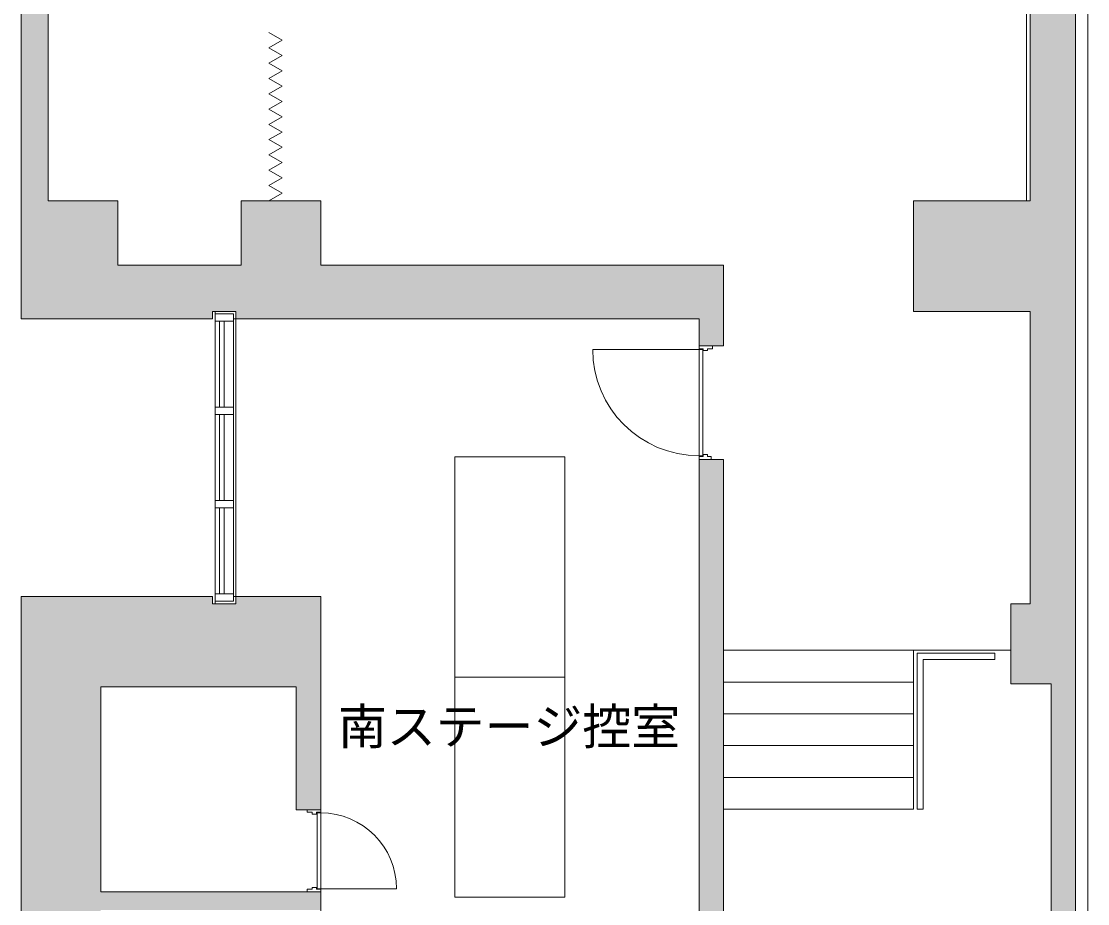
# Model space of a CAD drawing. Units: millimetres, scale not verified. Extents: x -41541 to 40812, y -111456 to -40681.
# Drawn here: x -41541 to -32816, y -88339 to -81124 of the extents above; entities that cross this region are included whole.
import ezdxf
from ezdxf.enums import TextEntityAlignment as Align

# ---------------------------------------------------------------- set-up
doc = ezdxf.new("R2010")
doc.units = ezdxf.units.MM
doc.header["$LTSCALE"] = 200
doc.linetypes.add('DASHED1', pattern=[1.8, 1.2, -0.6])
for name, color, linetype, lineweight in [('0-1_躯体', 7, 'Continuous', 9), ('0-2_建具', 7, 'Continuous', 9), ('0-5_設備機器', 7, 'Continuous', 9), ('0-8_備品', 2, 'DASHED1', 5)]:
    doc.layers.add(name, color=color, linetype=linetype, lineweight=lineweight)
doc.layers.add('0-4_室名', color=7, linetype='Continuous')
doc.styles.add('ＭＳ Ｐゴシック', font='')
doc.styles.get('ＭＳ Ｐゴシック').set_extended_font_data('MS PGothic')

msp = doc.modelspace()

# ---------------------------------------------------------------- linework, layer by layer
at = {"layer": '0-1_躯体'}
for p, q in [((-33316.1, -58441.2), (-33316.1, -82591.2)), ((-32816.1, -61466.2), (-32816.1, -90241.2)), ((-41321.1, -82591.2), (-41321.1, -77196.2)), ((-33286.1, -79666.2), (-33286.1, -82591.2)), ((-32916.1, -79666.2), (-32916.1, -89076.2)), ((-40751.1, -83116.2), (-40751.1, -82591.2)), ((-39741.1, -82591.2), (-39091.1, -82591.2)), ((-39091.1, -83116.2), (-39091.1, -82591.2)), ((-34241.1, -83496.2), (-34241.1, -82591.2)), ((-34241.1, -82591.2), (-33286.1, -82591.2)), ((-40751.1, -83116.2), (-39741.1, -83116.2)), ((-39091.1, -83116.2), (-35796.1, -83116.2)), ((-35796.1, -83776.2), (-35796.1, -83116.2)), ((-39976.1, -83496.2), (-39786.1, -83496.2)), ((-39976.1, -83496.2), (-39976.1, -83556.2)), ((-39786.1, -85886.1), (-39786.1, -83496.2)), ((-35996.1, -83556.2), (-39786.1, -83556.2)), ((-35996.1, -88993), (-35996.1, -83556.2)), ((-35796.1, -83776.2), (-35996.1, -83776.2)), ((-35796.1, -84706.2), (-35996.1, -84706.2)), ((-35796.1, -88993), (-35796.1, -84706.2)), ((-41541.1, -85826.2), (-41541.1, -99246.2)), ((-41541.1, -85826.2), (-39976.1, -85826.2)), ((-39976.1, -85826.2), (-39976.1, -85886.1)), ((-39091.1, -85826.2), (-39786.1, -85826.2)), ((-39091.1, -85826.2), (-39091.1, -90066.2)), ((-39976.1, -85886.1), (-39786.1, -85886.1)), ((-34241.1, -86266.2), (-33446.1, -86266.2)), ((-33446.1, -86541.2), (-33116.1, -86541.2)), ((-33116.1, -88881.2), (-33116.1, -86541.2)), ((-40891.1, -86566.2), (-39291.1, -86566.2)), ((-40891.1, -88241.2), (-40891.1, -86566.2)), ((-39291.1, -86566.2), (-39291.1, -87571.2)), ((-39091.1, -87571.2), (-39291.1, -87571.2)), ((-40891.1, -88241.2), (-39091.1, -88241.2))]:
    msp.add_line(p, q, dxfattribs=at)
for points in [[(-41541.1, -57476.2), (-41541.1, -83556.2), (-39976.1, -83556.2)], [(-41321.1, -77196.2), (-41321.1, -82591.2), (-40751.1, -82591.2)], [(-39741.1, -82591.2), (-39741.1, -83116.2), (-39741.1, -82591.2)], [(-34241.1, -83496.2), (-33286.1, -83496.2), (-33286.1, -85886.2)], [(-33446.1, -86541.2), (-33446.1, -85886.2), (-33286.1, -85886.2)], [(-34241.1, -86266.2), (-34241.1, -87566.2), (-35796.1, -87566.2)]]:
    msp.add_lwpolyline(points, dxfattribs=at)
at = {"layer": '0-1_躯体', "color": 9}
for points in [[(-41541.1, -57476.2), (-41541.1, -82591.2), (-41321.1, -57476.2), (-41321.1, -82591.2)], [(-32916.1, -79666.2), (-33286.1, -79666.2), (-32916.1, -85886.2), (-33286.1, -85886.2)], [(-40751.1, -82591.2), (-41541.1, -82591.2), (-40751.1, -83556.2), (-41541.1, -83556.2)], [(-39091.1, -82591.2), (-39741.1, -82591.2), (-39091.1, -83116.2), (-39741.1, -83116.2)], [(-33286.1, -82591.2), (-34241.1, -82591.2), (-33286.1, -83496.2), (-34241.1, -83496.2)], [(-39976.1, -83556.2), (-39976.1, -83116.2), (-40751.1, -83556.2), (-40751.1, -83116.2)], [(-39786.1, -83496.2), (-39786.1, -83116.2), (-39976.1, -83496.2), (-39976.1, -83116.2)], [(-39786.1, -83116.2), (-39786.1, -83556.2), (-35996.1, -83116.2), (-35996.1, -83556.2)], [(-35796.1, -83776.2), (-35796.1, -83116.2), (-35996.1, -83776.2), (-35996.1, -83116.2)], [(-35796.1, -84706.2), (-35996.1, -84706.2), (-35796.1, -90066.2), (-35996.1, -90066.2)], [(-39976.1, -85826.2), (-41541.1, -85826.2), (-39976.1, -86566.2), (-41541.1, -86566.2)], [(-39091.1, -85826.2), (-39786.1, -85826.2), (-39091.1, -86566.2), (-39786.1, -86566.2)], [(-39786.1, -85886.1), (-39976.1, -85886.1), (-39786.1, -86566.2), (-39976.1, -86566.2)], [(-33446.1, -85886.2), (-33446.1, -86541.2), (-32916.1, -85886.2), (-32916.1, -86541.2)], [(-33116.1, -86541.2), (-33116.1, -88881.2), (-32916.1, -86541.2), (-32916.1, -88881.2)], [(-40891.1, -86566.2), (-41541.1, -86566.2), (-40891.1, -99246.2), (-41541.1, -99246.2)], [(-39291.1, -87571.2), (-39091.1, -87571.2), (-39291.1, -86566.2), (-39091.1, -86566.2)], [(-39091.1, -88241.2), (-40891.1, -88241.2), (-39091.1, -88391.2), (-40891.1, -88391.2)]]:
    msp.add_solid(points, dxfattribs=at)
at = {"layer": '0-2_建具', "color": 4, "linetype": 'DASHED1', "lineweight": 5}
for p, q in [((-39516.1, -81216.2), (-39407.9, -81278.7)), ((-39516.1, -81341.2), (-39407.9, -81278.7)), ((-39516.1, -81341.2), (-39407.9, -81403.7)), ((-39516.1, -81466.2), (-39407.9, -81403.7)), ((-39516.1, -81466.2), (-39407.9, -81528.7)), ((-39516.1, -81591.2), (-39407.9, -81528.7)), ((-39516.1, -81591.2), (-39407.9, -81653.7)), ((-39516.1, -81716.2), (-39407.9, -81653.7)), ((-39516.1, -81716.2), (-39407.9, -81778.7)), ((-39516.1, -81841.2), (-39407.9, -81778.7)), ((-39516.1, -81841.2), (-39407.9, -81903.7)), ((-39516.1, -81966.2), (-39407.9, -81903.7)), ((-39516.1, -81966.2), (-39407.9, -82028.7)), ((-39516.1, -82091.2), (-39407.9, -82028.7)), ((-39516.1, -82091.2), (-39407.9, -82153.7)), ((-39516.1, -82216.2), (-39407.9, -82153.7)), ((-39516.1, -82216.2), (-39407.9, -82278.7)), ((-39516.1, -82341.2), (-39407.9, -82278.7)), ((-39516.1, -82341.2), (-39407.9, -82403.7)), ((-39516.1, -82466.2), (-39407.9, -82403.7)), ((-39516.1, -82466.2), (-39407.9, -82528.7)), ((-39516.1, -82591.2), (-39407.9, -82528.7))]:
    msp.add_line(p, q, dxfattribs=at)
at = {"layer": '0-2_建具'}
for p, q in [((-39956.1, -83531.5), (-39956.1, -83496.3)), ((-39786.1, -83496.3), (-39956.1, -83496.3)), ((-39786.1, -83496.3), (-39786.1, -85866.2)), ((-39956.1, -83516.2), (-39806.1, -83516.2)), ((-39956.1, -83531.5), (-39956.1, -85886.1)), ((-39956.1, -83576.2), (-39806.1, -83576.2)), ((-39918.6, -83576.2), (-39918.6, -84279.9)), ((-39881.1, -83576.2), (-39881.1, -84279.9)), ((-39806.1, -85866.2), (-39806.1, -83516.2)), ((-39786.1, -83556.2), (-39806.1, -83556.2)), ((-35886.1, -83776.2), (-35996.1, -83776.2)), ((-35996.1, -83776.2), (-35996.1, -83801.2)), ((-35996.1, -83806.2), (-35996.1, -84676.2)), ((-35996.1, -83806.2), (-35966.1, -83806.2)), ((-35966.1, -83806.2), (-35966.1, -84676.2)), ((-35961.1, -83816.2), (-35926.1, -83816.2)), ((-35926.1, -83801.2), (-35886.1, -83801.2)), ((-35926.1, -83816.2), (-35926.1, -83801.2)), ((-35886.1, -83801.2), (-35886.1, -83776.2)), ((-39956.1, -84279.9), (-39806.1, -84279.9)), ((-39956.1, -84339.9), (-39806.1, -84339.9)), ((-39918.6, -84339.9), (-39918.6, -85043.2)), ((-39881.1, -84339.9), (-39881.1, -85043.2)), ((-35996.1, -84676.2), (-35966.1, -84676.2)), ((-35996.1, -84706.2), (-35896.1, -84706.2)), ((-35961.1, -84681.2), (-35961.1, -84666.2)), ((-35961.1, -84666.2), (-35926.1, -84666.2)), ((-35926.1, -84666.2), (-35926.1, -84681.2)), ((-35926.1, -84681.2), (-35896.1, -84681.2)), ((-35896.1, -84706.2), (-35896.1, -84681.2)), ((-39956.1, -85043.2), (-39806.1, -85043.2)), ((-39956.1, -85103.2), (-39806.1, -85103.2)), ((-39918.6, -85806.2), (-39918.6, -85103.2)), ((-39881.1, -85806.2), (-39881.1, -85103.2)), ((-39956.1, -85806.2), (-39806.1, -85806.2)), ((-39806.1, -85826.1), (-39786.1, -85826.1)), ((-39786.1, -85886.1), (-39786.1, -85826.1)), ((-39956.1, -85866.2), (-39806.1, -85866.2)), ((-39786.1, -85886.1), (-39956.1, -85886.1)), ((-35796.1, -86266.2), (-34241.1, -86266.2)), ((-35796.1, -86266.2), (-35796.1, -87566.2)), ((-34241.1, -87566.2), (-34241.1, -86266.2)), ((-34241.1, -86526.2), (-35796.1, -86526.2)), ((-34241.1, -86786.2), (-35796.1, -86786.2)), ((-34241.1, -87046.2), (-35796.1, -87046.2)), ((-34241.1, -87306.2), (-35796.1, -87306.2)), ((-39091.1, -87571.2), (-39201.1, -87571.2)), ((-39201.1, -87591.2), (-39201.1, -87571.2)), ((-39161.1, -87591.2), (-39201.1, -87591.2)), ((-39161.1, -87606.2), (-39161.1, -87591.2)), ((-39121.1, -88216.2), (-39121.1, -87596.2)), ((-39091.1, -87596.2), (-39121.1, -87596.2)), ((-39091.1, -87571.2), (-39091.1, -87591.2)), ((-39091.1, -88216.2), (-39091.1, -87596.2)), ((-34241.1, -87566.2), (-35796.1, -87566.2)), ((-39126.1, -87606.2), (-39161.1, -87606.2)), ((-39126.1, -88206.2), (-39161.1, -88206.2)), ((-39201.1, -88221.2), (-39201.1, -88241.2)), ((-39091.1, -88241.2), (-39201.1, -88241.2)), ((-39091.1, -88216.2), (-39121.1, -88216.2)), ((-39091.1, -88241.2), (-39091.1, -88221.2))]:
    msp.add_line(p, q, dxfattribs=at)
at = {"layer": '0-2_建具', "color": 4, "lineweight": 5}
for p, q in [((-35996.1, -83806.2), (-36866.1, -83806.2)), ((-39091.1, -88216.2), (-38471.1, -88216.2))]:
    msp.add_line(p, q, dxfattribs=at)
at = {"layer": '0-2_建具'}
for points in [[(-35996.1, -83801.2), (-35961.1, -83801.2), (-35961.1, -83816.2)], [(-35996.1, -84706.2), (-35996.1, -84681.2), (-35961.1, -84681.2)], [(-39091.1, -87591.2), (-39126.1, -87591.2), (-39126.1, -87606.2)], [(-39161.1, -88206.2), (-39161.1, -88221.2), (-39201.1, -88221.2)], [(-39091.1, -88221.2), (-39126.1, -88221.2), (-39126.1, -88206.2)]]:
    msp.add_lwpolyline(points, dxfattribs=at)
at = {"layer": '0-2_建具', "color": 4, "lineweight": 5}
for centre, radius, start, end in [((-35996.1, -83806.2), 870, 180, 270), ((-39091.1, -88216.2), 620, 0, 90)]:
    msp.add_arc(centre, radius, start, end, dxfattribs=at)
at = {"layer": '0-5_設備機器'}
for p, q in [((-34211.1, -86291.2), (-33576.1, -86291.2)), ((-34211.1, -87566.2), (-34211.1, -86291.2)), ((-33576.1, -86341.2), (-33576.1, -86291.2)), ((-34161.1, -87566.2), (-34211.1, -87566.2))]:
    msp.add_line(p, q, dxfattribs=at)
msp.add_lwpolyline([(-34161.1, -87566.2), (-34161.1, -86341.2), (-33576.1, -86341.2)], dxfattribs=at)
at = {"layer": '0-8_備品', "linetype": 'Continuous'}
for points in [[(-37993.6, -84686.2), (-37093.6, -84686.2), (-37093.6, -86486.2)], [(-37993.6, -84686.2), (-37993.6, -86486.2), (-37093.6, -86486.2), (-37093.6, -88286.2)], [(-37993.6, -86486.2), (-37993.6, -88286.2), (-37093.6, -88286.2)]]:
    msp.add_lwpolyline(points, dxfattribs=at)

# ---------------------------------------------------------------- texts
at = {"layer": '0-4_室名', "style": 'ＭＳ Ｐゴシック'}
msp.add_text('南ステージ控室', height=293.3, dxfattribs=at).set_placement((-38950.8, -87123.9), align=Align.BOTTOM_LEFT)

doc.saveas('drawing.dxf')
